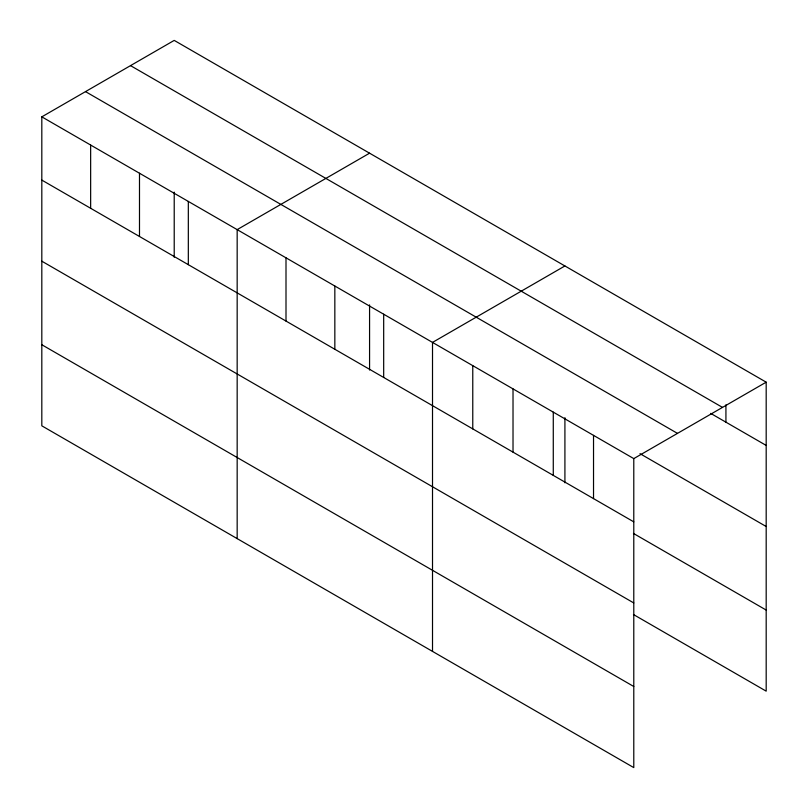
<?xml version="1.0" encoding="UTF-8"?>
<svg xmlns="http://www.w3.org/2000/svg" width="808" height="808" viewBox="0 0 808 808"><rect width="100%" height="100%" fill="white"/><g stroke="black" fill="none" stroke-linecap="round" stroke-linejoin="round"><path stroke-width="1.21" d="M41.814 116.847L633.785 458.611L633.785 767.6L41.814 425.826L41.814 116.847L174.215 40.4L766.186 382.174L766.186 691.153L633.452 614.524M369.569 153.187L237.168 229.624L237.168 538.613M564.913 265.963L432.512 342.41L432.512 651.4M633.785 458.611L766.186 382.174M130.522 65.63L722.493 407.394M710.697 413.383L766.186 445.42M85.507 91.617L677.478 433.381M639.986 453.652L766.186 526.513M41.814 180.093L633.785 521.857M633.452 533.432L766.186 610.06M41.814 261.186L633.785 602.95M41.814 344.733L633.785 686.507M725.927 404.818L725.927 422.18M593.526 435.371L593.526 498.617M564.913 417.685L564.913 482.8M553.278 412.131L553.278 475.377M513.019 388.89L513.019 452.137M472.771 365.65L472.771 428.897M383.679 314.211L383.679 377.457M369.569 304.899L369.569 370.024M334.835 286.022L334.835 349.268M286.002 257.823L286.002 321.069M188.325 201.434L188.325 264.681M174.215 192.112L174.215 257.237M139.491 173.235L139.491 236.481M90.647 145.036L90.647 208.282"/></g></svg>
